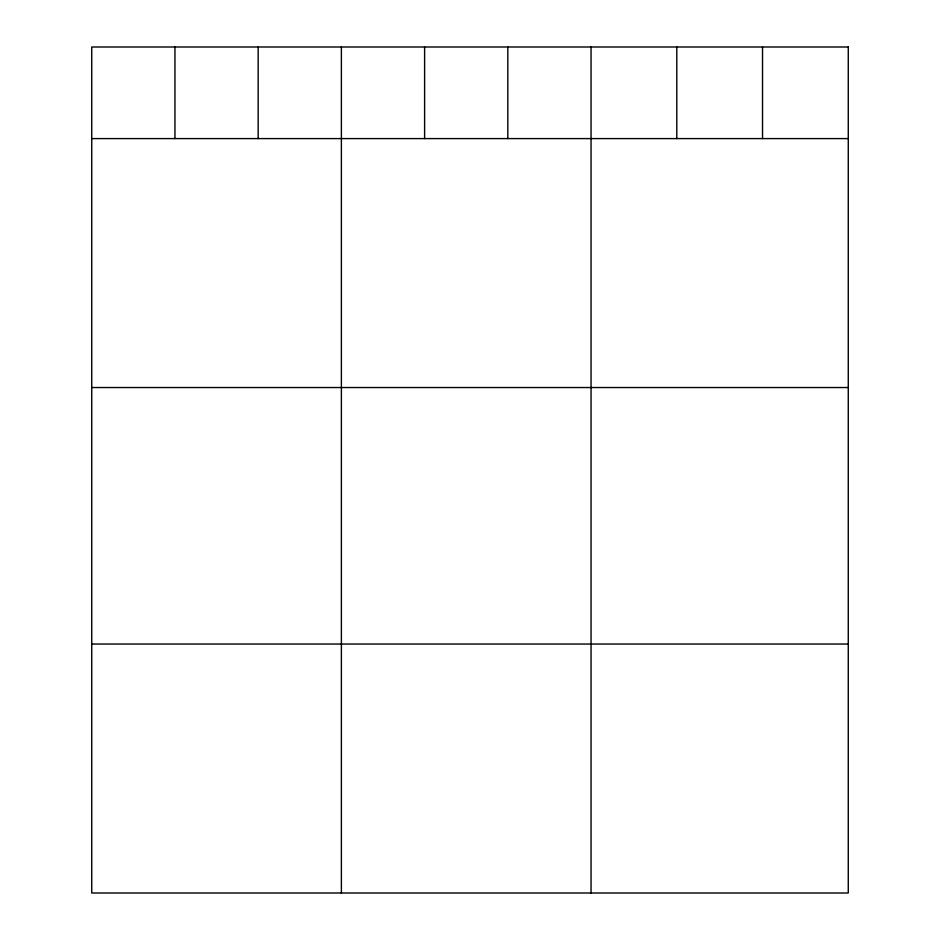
<?xml version="1.0" encoding="UTF-8"?>
<svg xmlns="http://www.w3.org/2000/svg" width="940" height="940" viewBox="0 0 940 940"><rect width="100%" height="100%" fill="white"/><g stroke="black" fill="none" stroke-linecap="round" stroke-linejoin="round"><path stroke-width="1.41" d="M91.732 138.591L848.268 138.591M91.732 387.538L848.268 387.538M91.732 644.041L848.268 644.041M762.528 47L762.528 138.591M676.788 47L676.788 138.591M591.048 47L591.048 893M507.823 47L507.823 138.591M424.61 47L424.61 138.591M341.385 47L341.385 893M258.171 47L258.171 138.591M174.946 47L174.946 138.591M848.268 47L91.732 47L91.732 893L848.268 893L848.268 47"/></g></svg>
